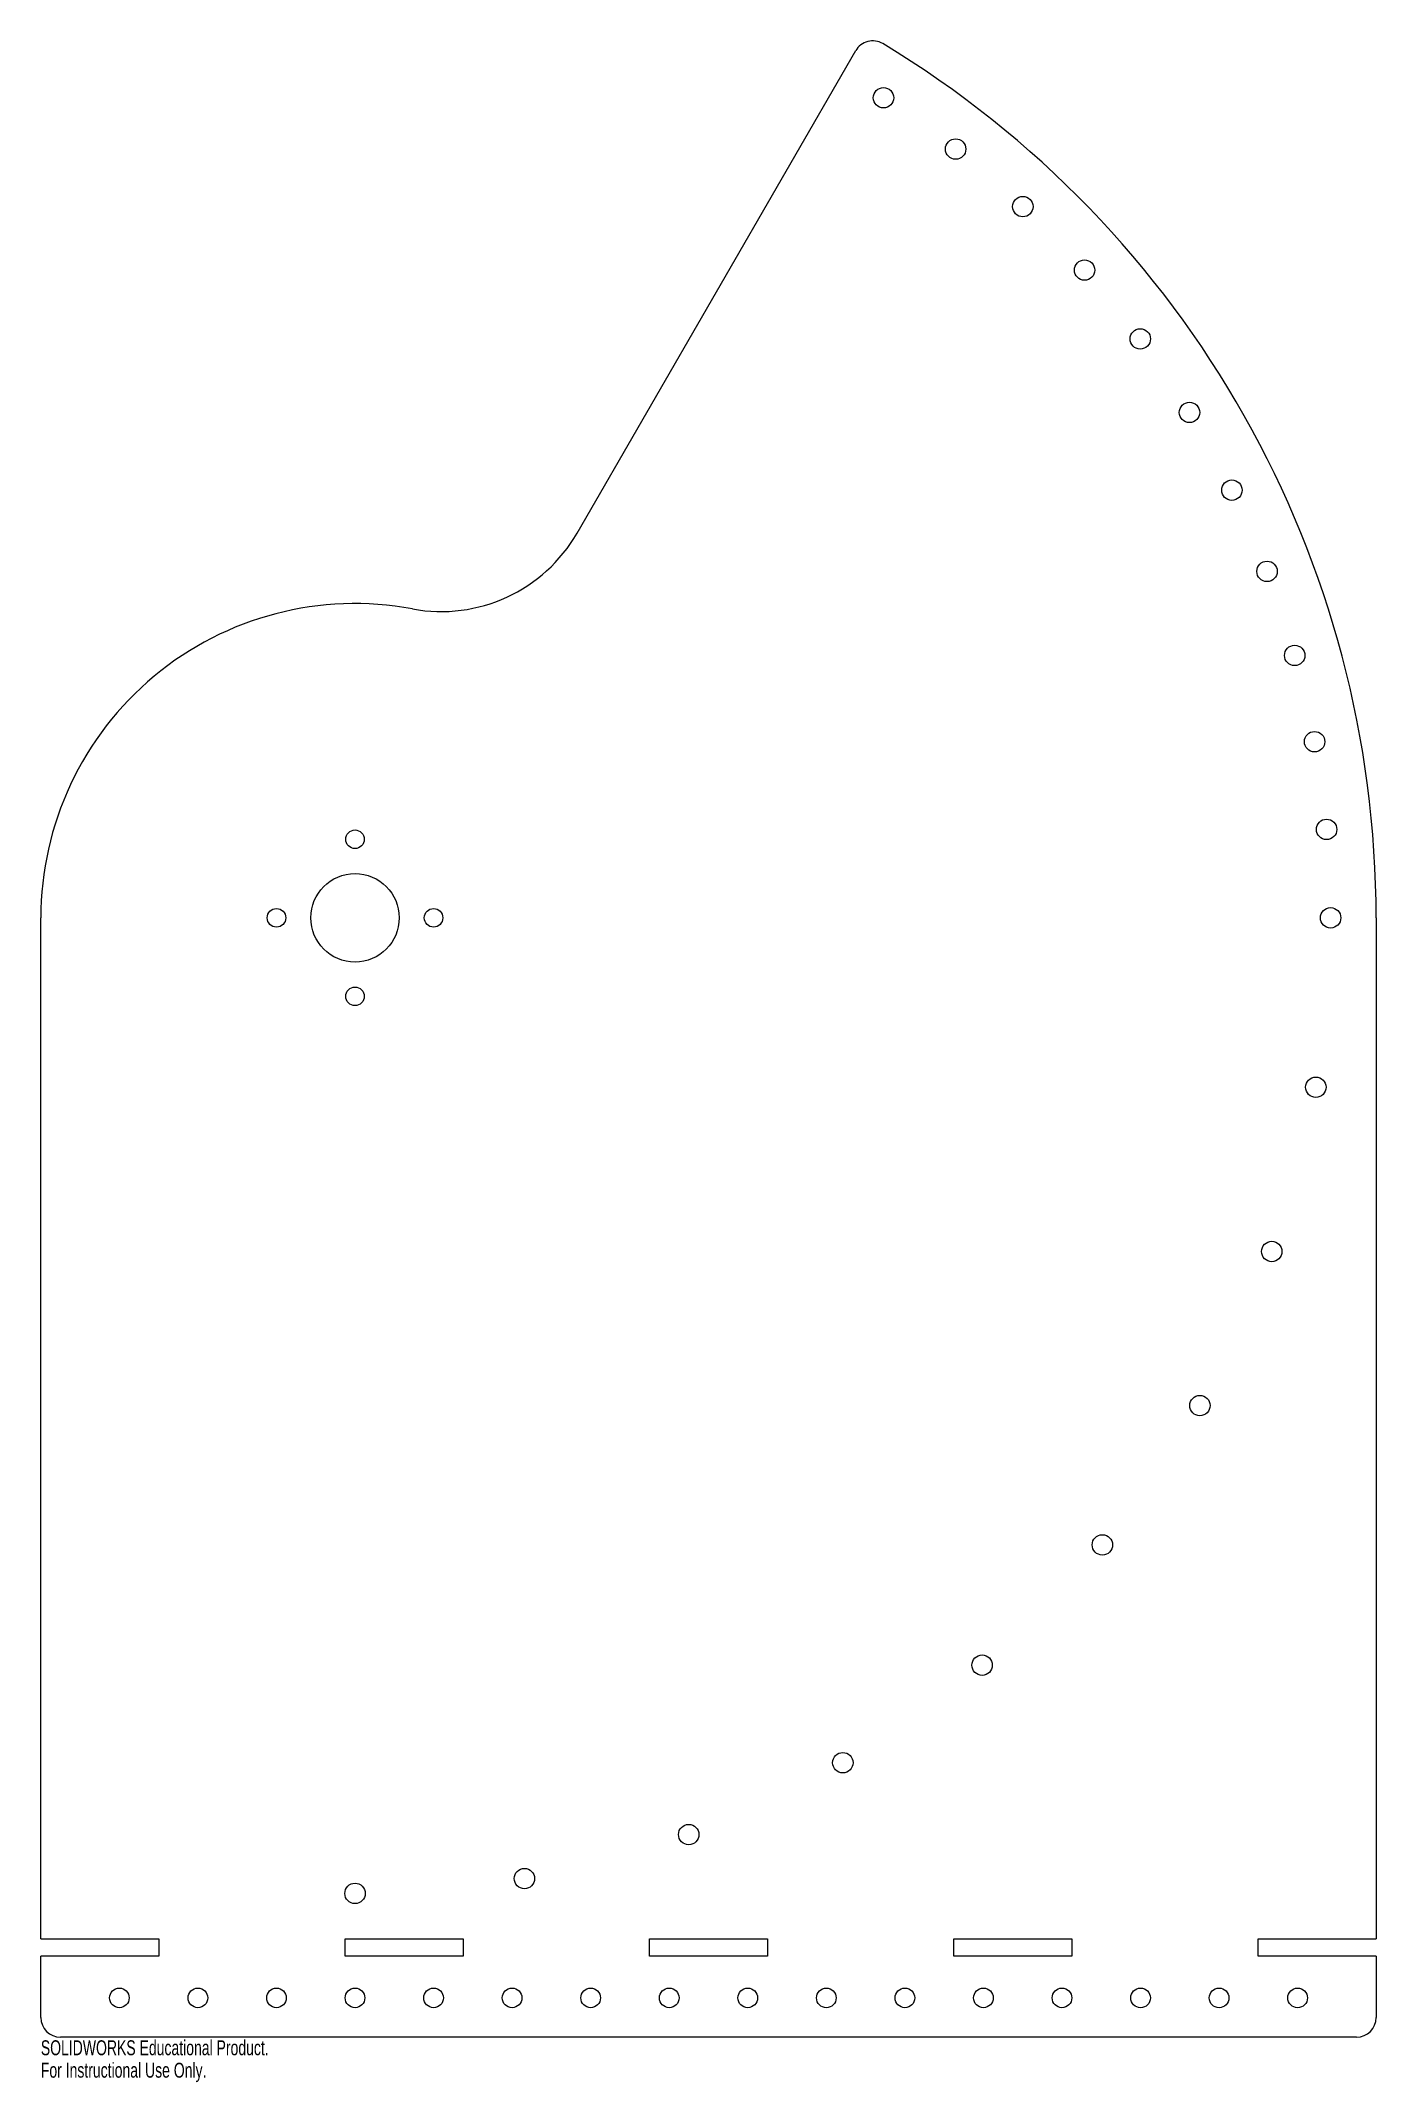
# Model space of a CAD drawing. Header units: millimetres. Extents: x -102 to 330, y -377 to 284.
import ezdxf

# ---------------------------------------------------------------- set-up
doc = ezdxf.new("R2010")
doc.units = ezdxf.units.MM
doc.styles.add('SLDTEXTSTYLE0', font='TXT', dxfattribs={"width": 0.7})

msp = doc.modelspace()

# ---------------------------------------------------------------- linework, layer by layer
at = {"color": 7, "linetype": 'Continuous', "lineweight": 25}
for p, q in [((71.84, 124.43), (161.89, 280.41)), ((-101.6, -330.15), (-101.6, 0)), ((330.2, 0), (330.2, -330.15)), ((-101.6, -330.15), (-63.45, -330.15)), ((-63.45, -335.75), (-101.6, -335.75)), ((-101.6, -355.6), (-101.6, -335.75)), ((-63.45, -330.15), (-63.45, -335.75)), ((-3.23, -330.15), (34.98, -330.15)), ((-3.23, -335.75), (-3.23, -330.15)), ((34.98, -335.75), (-3.23, -335.75)), ((34.98, -330.15), (34.98, -335.75)), ((95.2, -330.15), (133.4, -330.15)), ((95.2, -335.75), (95.2, -330.15)), ((133.4, -335.75), (95.2, -335.75)), ((133.4, -330.15), (133.4, -335.75)), ((193.62, -330.15), (231.82, -330.15)), ((193.62, -335.75), (193.62, -330.15)), ((231.82, -335.75), (193.62, -335.75)), ((231.82, -330.15), (231.82, -335.75)), ((292.05, -330.15), (330.2, -330.15)), ((292.05, -335.75), (292.05, -330.15)), ((330.2, -335.75), (292.05, -335.75)), ((330.2, -335.75), (330.2, -355.6)), ((323.85, -361.95), (-95.25, -361.95))]:
    msp.add_line(p, q, dxfattribs=at)
for centre, radius in [((170.89, 265.17), 3.3), ((194.22, 248.59), 3.3), ((215.95, 229.97), 3.3), ((235.91, 209.45), 3.3), ((253.92, 187.2), 3.3), ((269.84, 163.42), 3.3), ((283.54, 138.29), 3.3), ((294.91, 112.02), 3.3), ((303.85, 84.84), 3.3), ((310.29, 56.95), 3.3), ((0, 25.4), 3), ((314.17, 28.59), 3.3), ((0, 0), 14.29), ((-25.4, 0), 3), ((25.4, 0), 3), ((315.47, 0), 3.3), ((0, -25.4), 3), ((310.68, -54.78), 3.3), ((296.44, -107.9), 3.3), ((273.2, -157.73), 3.3), ((241.66, -202.78), 3.3), ((202.78, -241.66), 3.3), ((157.73, -273.2), 3.3), ((107.9, -296.44), 3.3), ((54.78, -310.68), 3.3), ((0, -315.47), 3.3), ((-76.2, -349.25), 3.17), ((-50.8, -349.25), 3.17), ((-25.4, -349.25), 3.17), ((0, -349.25), 3.17), ((25.4, -349.25), 3.17), ((50.8, -349.25), 3.17), ((76.2, -349.25), 3.17), ((101.6, -349.25), 3.17), ((127, -349.25), 3.17), ((152.4, -349.25), 3.18), ((177.8, -349.25), 3.17), ((203.2, -349.25), 3.17), ((228.6, -349.25), 3.17), ((254, -349.25), 3.18), ((279.4, -349.25), 3.18), ((304.8, -349.25), 3.18)]:
    msp.add_circle(centre, radius, dxfattribs=at)
for centre, radius, start, end in [((167.39, 277.23), 6.35, 58.87648, 150), ((0, 0), 330.2, 0, 58.87648), ((27.85, 149.83), 50.8, 259.47122, 330), ((0, 0), 101.6, 79.47122, 180), ((-95.25, -355.6), 6.35, 180, 270), ((323.85, -355.6), 6.35, 270, 0)]:
    msp.add_arc(centre, radius, start, end, dxfattribs=at)

# ---------------------------------------------------------------- texts
at = {"color": 7, "linetype": 'Continuous', "char_height": 4.8336, "attachment_point": 1, "style": 'SLDTEXTSTYLE0'}
for s, insert in [('SOLIDWORKS Educational Product.', (-101.6, -362.97)), ('For Instructional Use Only.', (-101.6, -370.22))]:
    msp.add_mtext(s, dxfattribs=dict(at, insert=insert))

doc.saveas('drawing.dxf')
